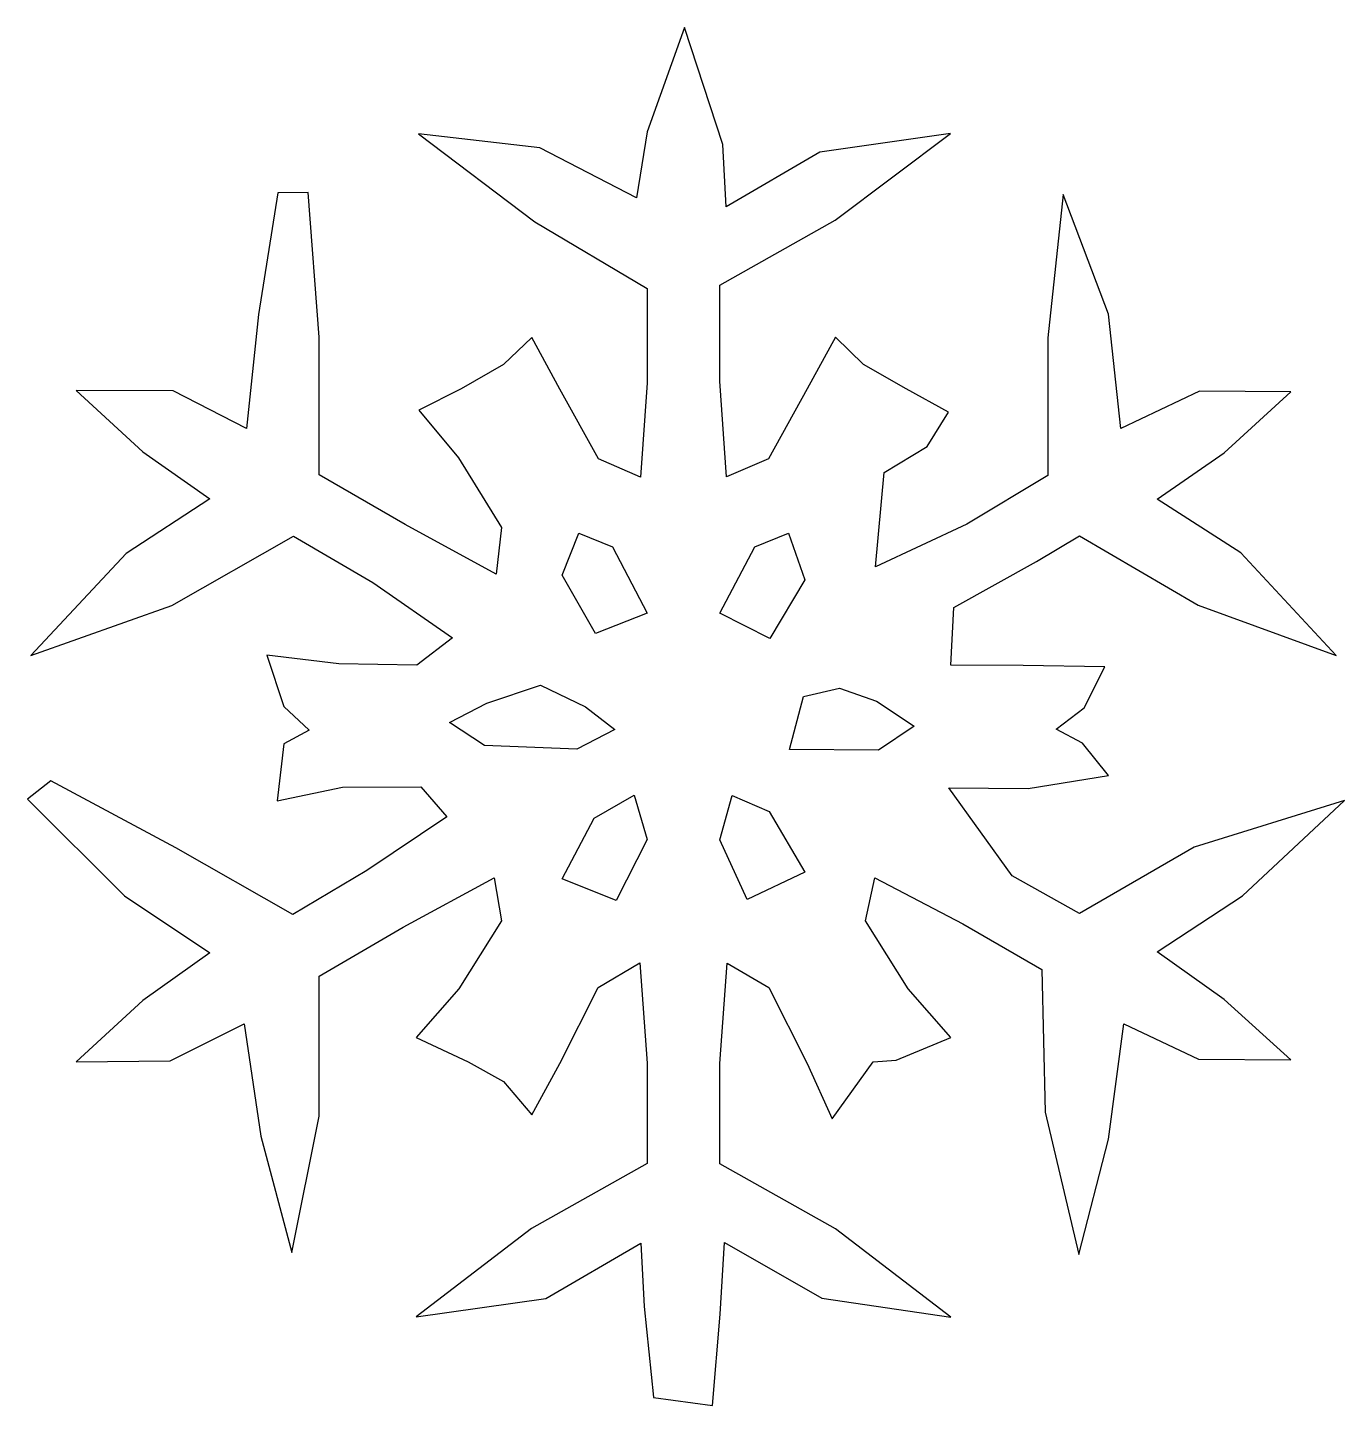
# Model space of a CAD drawing. Extents: x -7 to 58.9, y 14.2 to 93.5.
# Drawn here: x -6.96 to -5.001, y 91.43 to 93.48 of the extents above; entities that cross this region are included whole.
import ezdxf

# ---------------------------------------------------------------- set-up
doc = ezdxf.new("R2010")
doc.units = 0

msp = doc.modelspace()

# ---------------------------------------------------------------- linework, layer by layer
at = {"layer": 'Layer 1'}
for p, q in [((-5.98261, 93.4801), (-6.03842, 93.325017)), ((-5.925693, 93.306195), (-5.982669, 93.480165)), ((-5.982669, 93.480165), (-5.98261, 93.4801)), ((-6.03842, 93.325017), (-6.054027, 93.227107)), ((-6.198185, 93.301468), (-6.378378, 93.322014)), ((-6.378378, 93.322014), (-6.205356, 93.19125)), ((-5.920952, 93.21354), (-5.925693, 93.306195)), ((-5.587019, 93.322612), (-5.781436, 93.294796)), ((-5.758697, 93.193705), (-5.587019, 93.322612)), ((-6.054027, 93.227107), (-6.198185, 93.301468)), ((-5.781436, 93.294796), (-5.920952, 93.21354)), ((-6.587929, 93.234193), (-6.616654, 93.053407)), ((-6.542747, 93.23504), (-6.587929, 93.234193)), ((-6.52635, 93.0197), (-6.542747, 93.23504)), ((-5.419503, 93.231645), (-5.442084, 93.018458)), ((-5.35174, 93.054), (-5.419503, 93.231645)), ((-6.205356, 93.19125), (-6.03838, 93.092095)), ((-5.92998, 93.097), (-5.758697, 93.193705)), ((-6.03838, 93.092095), (-6.03838, 92.9518)), ((-5.929981, 92.954321), (-5.92998, 93.097)), ((-6.616654, 93.053407), (-6.634434, 92.883665)), ((-5.333368, 92.883843), (-5.35174, 93.054)), ((-6.526349, 92.814597), (-6.52635, 93.0197)), ((-6.210018, 93.019287), (-6.251921, 92.978728)), ((-6.168334, 92.942416), (-6.210018, 93.019287)), ((-5.758342, 93.019416), (-5.800067, 92.942546)), ((-5.71644, 92.978858), (-5.758342, 93.019416)), ((-5.442084, 93.018458), (-5.44209, 92.8136)), ((-6.251921, 92.978728), (-6.315179, 92.942574)), ((-5.653182, 92.942704), (-5.71644, 92.978858)), ((-6.743249, 92.939673), (-6.887723, 92.940181)), ((-6.887723, 92.940181), (-6.788331, 92.849126)), ((-6.634434, 92.883665), (-6.743249, 92.939673)), ((-6.315179, 92.942574), (-6.377864, 92.910807)), ((-6.110489, 92.8385), (-6.168334, 92.942416)), ((-6.03838, 92.9518), (-6.048258, 92.811455)), ((-5.920103, 92.811585), (-5.929981, 92.954321)), ((-5.800067, 92.942546), (-5.857872, 92.83863)), ((-5.590141, 92.908013), (-5.653182, 92.942704)), ((-5.216472, 92.939475), (-5.333368, 92.883843)), ((-5.080651, 92.938318), (-5.216472, 92.939475)), ((-5.180043, 92.847717), (-5.080651, 92.938318)), ((-6.377864, 92.910807), (-6.31913, 92.84018)), ((-5.621632, 92.857122), (-5.590141, 92.908013)), ((-5.685937, 92.818144), (-5.621632, 92.857122)), ((-6.788331, 92.849126), (-6.68894, 92.778894)), ((-6.31913, 92.84018), (-6.2552, 92.736304)), ((-6.048258, 92.811455), (-6.110489, 92.8385)), ((-5.857872, 92.83863), (-5.920103, 92.811585)), ((-5.279335, 92.778612), (-5.180043, 92.847717)), ((-6.398252, 92.740729), (-6.526349, 92.814597)), ((-5.698383, 92.678095), (-5.685937, 92.818144)), ((-5.44209, 92.8136), (-5.562838, 92.741274)), ((-6.68894, 92.778894), (-6.813362, 92.697599)), ((-5.155268, 92.698916), (-5.279335, 92.778612)), ((-6.262707, 92.666882), (-6.398252, 92.740729)), ((-6.2552, 92.736304), (-6.262707, 92.666882)), ((-5.562838, 92.741274), (-5.698383, 92.678095)), ((-6.745426, 92.620354), (-6.564502, 92.723697)), ((-6.564502, 92.723697), (-6.446362, 92.654631)), ((-6.164909, 92.665388), (-6.140017, 92.727994)), ((-6.140036, 92.728013), (-6.090093, 92.707685)), ((-6.140017, 92.727994), (-6.140036, 92.728013)), ((-5.8783, 92.707681), (-5.827823, 92.728049)), ((-5.827843, 92.728049), (-5.803484, 92.658726)), ((-5.827823, 92.728049), (-5.827843, 92.728049)), ((-5.459242, 92.685779), (-5.395035, 92.724224)), ((-5.395035, 92.724224), (-5.218418, 92.620802)), ((-6.813362, 92.697599), (-6.955189, 92.545835)), ((-6.090093, 92.707685), (-6.038412, 92.608787)), ((-5.929981, 92.608783), (-5.8783, 92.707681)), ((-5.013066, 92.546124), (-5.155268, 92.698916)), ((-5.582143, 92.617661), (-5.459242, 92.685779)), ((-6.446362, 92.654631), (-6.327867, 92.572427)), ((-6.115223, 92.5786), (-6.164909, 92.665388)), ((-5.803484, 92.658726), (-5.855976, 92.571405)), ((-6.955189, 92.545835), (-6.745426, 92.620354)), ((-6.038412, 92.608787), (-6.115223, 92.5786)), ((-5.855976, 92.571405), (-5.929981, 92.608783)), ((-5.586687, 92.531466), (-5.582143, 92.617661)), ((-5.218418, 92.620802), (-5.013066, 92.546124)), ((-6.327867, 92.572427), (-6.38099, 92.53169)), ((-6.496799, 92.533863), (-6.604031, 92.546448)), ((-6.604031, 92.546448), (-6.578786, 92.470368)), ((-6.38099, 92.53169), (-6.496799, 92.533863)), ((-5.479136, 92.530958), (-5.586687, 92.531466)), ((-5.357401, 92.529124), (-5.479136, 92.530958)), ((-5.388042, 92.468098), (-5.357401, 92.529124)), ((-6.276648, 92.475373), (-6.197091, 92.501846)), ((-6.197091, 92.501846), (-6.197071, 92.501905)), ((-6.197071, 92.501905), (-6.130158, 92.469782)), ((-5.826583, 92.406272), (-5.805721, 92.485098)), ((-5.805721, 92.485098), (-5.752321, 92.497347)), ((-5.752342, 92.497362), (-5.696927, 92.478001)), ((-5.752321, 92.497347), (-5.752342, 92.497362)), ((-6.578786, 92.470368), (-6.540914, 92.435064)), ((-6.332339, 92.446569), (-6.276648, 92.475373)), ((-6.130158, 92.469782), (-6.086399, 92.436118)), ((-5.696927, 92.478001), (-5.64084, 92.4409)), ((-5.429944, 92.436469), (-5.388042, 92.468098)), ((-6.280243, 92.412253), (-6.332339, 92.446569)), ((-6.540914, 92.435064), (-6.578786, 92.414795)), ((-6.086399, 92.436118), (-6.142841, 92.406919)), ((-5.64084, 92.4409), (-5.694161, 92.405221)), ((-5.390867, 92.415548), (-5.429944, 92.436469)), ((-6.578786, 92.414795), (-6.588664, 92.329667)), ((-6.142841, 92.406919), (-6.280243, 92.412253)), ((-5.69416, 92.4052), (-5.826583, 92.406272)), ((-5.694161, 92.405221), (-5.69416, 92.4052)), ((-5.351751, 92.367581), (-5.390867, 92.415548)), ((-5.47161, 92.34822), (-5.351751, 92.367581)), ((-6.925659, 92.359667), (-6.960074, 92.332563)), ((-6.739618, 92.260157), (-6.925659, 92.359667)), ((-6.588664, 92.329667), (-6.491346, 92.350094)), ((-6.491346, 92.350094), (-6.375004, 92.350461)), ((-6.375004, 92.350461), (-6.336401, 92.305813)), ((-5.495455, 92.218517), (-5.589671, 92.349123)), ((-5.589671, 92.349123), (-5.47161, 92.34822)), ((-6.960074, 92.332563), (-6.816074, 92.188306)), ((-6.117268, 92.304091), (-6.057507, 92.338466)), ((-6.057546, 92.338466), (-6.038383, 92.272185)), ((-6.057507, 92.338466), (-6.057546, 92.338466)), ((-5.929982, 92.27203), (-5.911807, 92.337995)), ((-5.911807, 92.338014), (-5.856827, 92.313972)), ((-5.911807, 92.337995), (-5.911807, 92.338014)), ((-5.000942, 92.330335), (-5.224365, 92.260972)), ((-5.15237, 92.18835), (-5.000942, 92.330335)), ((-6.336401, 92.305813), (-6.455173, 92.226355)), ((-6.16488, 92.213727), (-6.117268, 92.304091)), ((-5.856827, 92.313972), (-5.803486, 92.223608)), ((-6.56547, 92.160667), (-6.739618, 92.260157)), ((-6.038383, 92.272185), (-6.084414, 92.181782)), ((-5.889325, 92.182872), (-5.929982, 92.27203)), ((-5.224365, 92.260972), (-5.395174, 92.16247)), ((-6.455173, 92.226355), (-6.56547, 92.160667)), ((-5.803486, 92.223608), (-5.889325, 92.182872)), ((-5.395174, 92.16247), (-5.495455, 92.218517)), ((-6.401217, 92.142097), (-6.265672, 92.215154)), ((-6.265672, 92.215154), (-6.255202, 92.151303)), ((-6.084414, 92.181782), (-6.16488, 92.213727)), ((-5.713219, 92.151299), (-5.699587, 92.215149)), ((-5.699587, 92.215149), (-5.568566, 92.146952)), ((-6.816074, 92.188306), (-6.689004, 92.103771)), ((-5.27944, 92.10502), (-5.15237, 92.18835)), ((-6.52635, 92.069), (-6.401217, 92.142097)), ((-6.255202, 92.151303), (-6.31846, 92.050113)), ((-5.649961, 92.050149), (-5.713219, 92.151299)), ((-5.568566, 92.146952), (-5.451177, 92.078735)), ((-6.689004, 92.103771), (-6.788396, 92.032827)), ((-5.180049, 92.034433), (-5.27944, 92.10502)), ((-6.111359, 92.052049), (-6.049129, 92.088676)), ((-6.049129, 92.088676), (-6.038461, 91.939579)), ((-5.92994, 91.9392), (-5.919272, 92.088613)), ((-5.919272, 92.088613), (-5.857041, 92.051966)), ((-5.451177, 92.078735), (-5.446041, 91.866851)), ((-6.526355, 91.860643), (-6.52635, 92.069)), ((-6.788396, 92.032827), (-6.887787, 91.941733)), ((-6.31846, 92.050113), (-6.381718, 91.977905)), ((-6.168355, 91.939105), (-6.111359, 92.052049)), ((-5.857041, 92.051966), (-5.800046, 91.93916)), ((-5.586702, 91.977901), (-5.649961, 92.050149)), ((-5.080657, 91.944702), (-5.180049, 92.034433)), ((-6.747837, 91.942891), (-6.637995, 91.998227)), ((-6.637995, 91.998227), (-6.612866, 91.831073)), ((-5.351727, 91.826612), (-5.329146, 91.998014)), ((-5.329146, 91.998014), (-5.217822, 91.945464)), ((-6.381718, 91.977905), (-6.304591, 91.941693)), ((-5.668057, 91.944119), (-5.586702, 91.977901)), ((-6.887787, 91.941733), (-6.747837, 91.942891)), ((-6.304591, 91.941693), (-6.251902, 91.912474)), ((-6.21004, 91.862788), (-6.168355, 91.939105)), ((-6.038461, 91.939579), (-6.03846, 91.7904)), ((-5.929943, 91.789768), (-5.92994, 91.9392)), ((-5.800046, 91.93916), (-5.762845, 91.857015)), ((-5.762845, 91.857015), (-5.702215, 91.941551)), ((-5.702215, 91.941551), (-5.668057, 91.944119)), ((-5.217822, 91.945464), (-5.080657, 91.944702)), ((-6.251902, 91.912474), (-6.21004, 91.862788)), ((-6.567013, 91.65815), (-6.526355, 91.860643)), ((-5.446041, 91.866851), (-5.396335, 91.654934)), ((-6.612866, 91.831073), (-6.567013, 91.65815)), ((-5.396335, 91.654934), (-5.351727, 91.826612)), ((-6.03846, 91.7904), (-6.210138, 91.693834)), ((-5.758265, 91.692925), (-5.929943, 91.789768)), ((-6.210138, 91.693834), (-6.381816, 91.56226)), ((-5.586587, 91.561667), (-5.758265, 91.692925)), ((-6.18892, 91.589581), (-6.047488, 91.671647)), ((-6.047488, 91.671647), (-6.042747, 91.577451)), ((-5.929924, 91.565993), (-5.923207, 91.672951)), ((-5.923207, 91.672951), (-5.778219, 91.589858)), ((-6.381816, 91.56226), (-6.18892, 91.589581)), ((-5.778219, 91.589858), (-5.586587, 91.561667)), ((-6.042747, 91.577451), (-6.028918, 91.442538)), ((-5.940987, 91.430449), (-5.929924, 91.565993)), ((-6.028918, 91.442538), (-6.02892, 91.4425)), ((-6.02892, 91.4425), (-5.940987, 91.430449))]:
    msp.add_line(p, q, dxfattribs=at)

doc.saveas('drawing.dxf')
